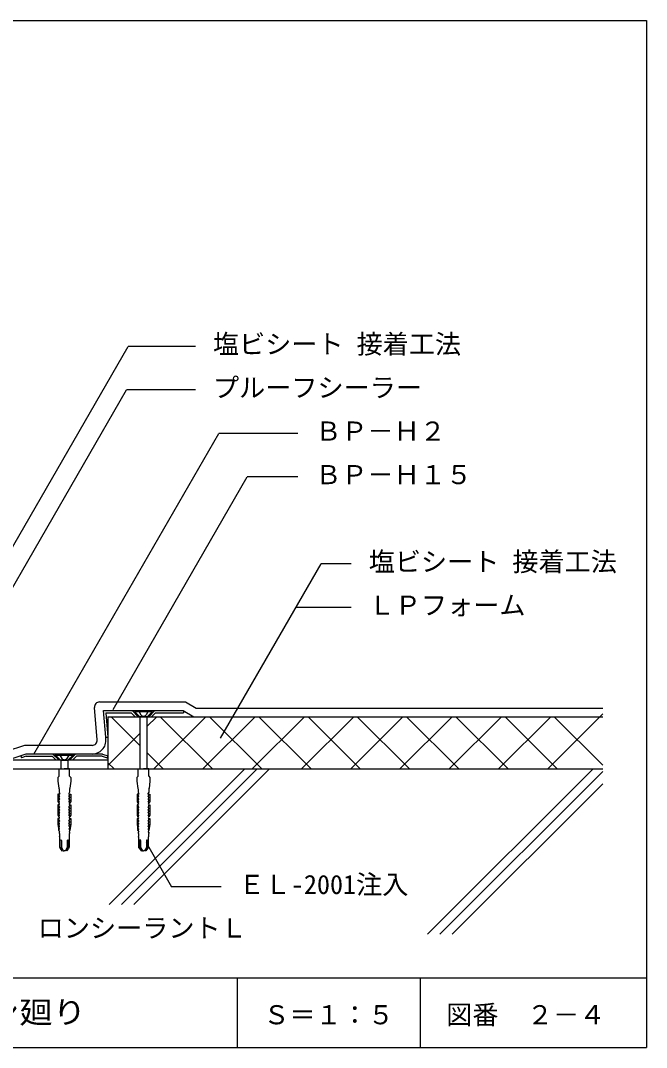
# Model space of a CAD drawing. Units: millimetres, scale not verified. Extents: x -457 to 343, y -620 to 610.
# Drawn here: x -17 to 343, y -620 to -30 of the extents above; entities that cross this region are included whole.
import ezdxf
from ezdxf.enums import TextEntityAlignment as Align

# ---------------------------------------------------------------- set-up
doc = ezdxf.new("R2010")
doc.units = ezdxf.units.MM
doc.header["$LTSCALE"] = 5
doc.linetypes.add('DASHED3', pattern=[4, 3, -1])
for name, color, linetype in [('2-2_in line', 7, 'Continuous'), ('2-4_out line', 2, 'Continuous'), ('2-6_鋼板・アングル', 2, 'Continuous'), ('2-7_ビス', 7, 'Continuous'), ('2-A_moji', 7, 'Continuous'), ('2-D_ハッチ他', 4, 'Continuous'), ('2-E_con他', 4, 'Continuous'), ('F-2', 7, 'Continuous'), ('F-5', 6, 'Continuous'), ('F-7', 1, 'Continuous'), ('F-A', 7, 'Continuous')]:
    doc.layers.add(name, color=color, linetype=linetype)
doc.styles.add('HG丸ｺﾞｼｯｸM-PRO', font='')
doc.styles.add('ＭＳ ゴシック', font='')
doc.styles.get('HG丸ｺﾞｼｯｸM-PRO').set_extended_font_data('HG丸ｺﾞｼｯｸM-PRO')
doc.styles.get('ＭＳ ゴシック').set_extended_font_data('MS Gothic')

msp = doc.modelspace()

# ---------------------------------------------------------------- linework, layer by layer
at = {"layer": '2-2_in line'}
for p, q in [((33.562, -429.902), (33.562, -459.902)), ((33.562, -429.902), (317.893, -429.902)), ((76.84, -426.405), (82.896, -429.902)), ((32.454, -442.704), (32.357, -441.593)), ((-16.438, -452.402), (-23.938, -454.902)), ((-94.107, -459.93), (317.893, -459.93)), ((33.562, -454.902), (-68.938, -454.902))]:
    msp.add_line(p, q, dxfattribs=at)
at = {"layer": '2-4_out line'}
for p, q in [((27.473, -443.14), (25.857, -424.663)), ((28.846, -421.402), (78.173, -421.402)), ((78.173, -421.402), (84.235, -424.902)), ((84.235, -424.902), (317.893, -424.902)), ((-14.25, -446.402), (-24.75, -449.902)), ((24.485, -446.402), (-14.25, -446.402))]:
    msp.add_line(p, q, dxfattribs=at)
for centre, start, end in [((28.846, -424.402), 90, 185), ((24.485, -443.402), 269.99997, 5)]:
    msp.add_arc(centre, 3, start, end, dxfattribs=at)
at = {"layer": '2-6_鋼板・アングル'}
for p, q in [((32.357, -441.593), (31.028, -426.402)), ((32.338, -427.602), (33.562, -441.593)), ((32.338, -427.602), (47.031, -427.602)), ((49.331, -429.902), (47.031, -427.602)), ((51.028, -429.902), (47.528, -426.402)), ((49.331, -429.902), (58.725, -429.902)), ((57.028, -429.902), (60.528, -426.402)), ((58.725, -429.902), (61.025, -427.602)), ((61.025, -427.602), (77.028, -427.602)), ((32.357, -441.593), (33.562, -441.593)), ((-13.243, -452.602), (-16.059, -453.54)), ((30.562, -451.402), (-13.438, -451.402)), ((-13.243, -452.602), (1.565, -452.602)), ((1.565, -452.602), (3.865, -454.902)), ((2.062, -451.402), (5.562, -454.902)), ((15.062, -451.402), (11.562, -454.902)), ((15.559, -452.602), (13.259, -454.902)), ((30.367, -452.602), (15.559, -452.602)), ((30.367, -452.602), (33.182, -453.54)), ((30.562, -451.402), (33.562, -452.402)), ((33.562, -452.402), (33.182, -453.54)), ((13.259, -454.902), (3.865, -454.902))]:
    msp.add_line(p, q, dxfattribs=at)
for points in [[(31.028, -426.402), (77.028, -426.402), (77.028, -427.602)], [(-13.438, -451.402), (-16.438, -452.402), (-16.059, -453.54)]]:
    msp.add_lwpolyline(points, dxfattribs=at)
at = {"layer": '2-7_ビス'}
for p, q in [((49.028, -426.527), (49.028, -427.027)), ((49.028, -427.027), (51.903, -429.902)), ((59.028, -427.027), (49.028, -427.027)), ((56.153, -429.902), (51.903, -429.902)), ((52.028, -429.902), (52.028, -459.902)), ((56.028, -429.902), (56.028, -459.902)), ((59.028, -427.027), (56.153, -429.902)), ((3.562, -452.027), (13.562, -452.027)), ((3.562, -452.027), (6.437, -454.902)), ((13.562, -452.027), (10.687, -454.902)), ((13.562, -451.527), (13.562, -452.027)), ((6.437, -454.902), (10.687, -454.902)), ((6.562, -454.902), (6.562, -459.902)), ((10.562, -454.902), (10.562, -459.902)), ((5.393, -479.526), (5.393, -479.526)), ((5.393, -479.526), (5.393, -479.526)), ((11.731, -479.526), (11.731, -479.526)), ((11.731, -479.526), (11.731, -479.526)), ((50.859, -479.555), (50.859, -479.555)), ((50.859, -479.555), (50.859, -479.555)), ((57.197, -479.555), (57.197, -479.555)), ((57.197, -479.555), (57.197, -479.555)), ((5.393, -495.193), (5.826, -496.017)), ((11.731, -495.193), (11.298, -496.017)), ((50.859, -495.221), (51.292, -496.046)), ((57.197, -495.221), (56.764, -496.046))]:
    msp.add_line(p, q, dxfattribs=at)
at = {"layer": '2-7_ビス', "linetype": 'DASHED3'}
for p, q in [((51.478, -427.027), (51.478, -426.527)), ((51.478, -427.027), (52.561, -428.902)), ((56.578, -427.027), (55.496, -428.902)), ((56.578, -427.027), (56.578, -426.527)), ((6.012, -452.027), (6.012, -451.527)), ((6.012, -452.027), (7.094, -453.902)), ((11.112, -452.027), (10.029, -453.902)), ((11.112, -452.027), (11.112, -451.527))]:
    msp.add_line(p, q, dxfattribs=at)
at = {"layer": '2-7_ビス'}
for points in [[(59.028, -427.027), (59.028, -426.527), (49.028, -426.527)], [(3.562, -452.027), (3.562, -451.527), (13.562, -451.527)], [(5.562, -463.997), (5.562, -459.902), (8.562, -459.902)], [(11.562, -463.997), (11.562, -459.902), (8.562, -459.902)], [(51.028, -464.025), (51.028, -459.93), (54.028, -459.93)], [(57.028, -464.025), (57.028, -459.93), (54.028, -459.93)], [(5.562, -463.997), (4.812, -464.822), (4.812, -466.92), (5.36, -471.038), (5.602, -471.445), (5.562, -471.445), (5.562, -473.259), (5.995, -474.084)], [(11.562, -463.997), (12.312, -464.822), (12.312, -466.92), (11.764, -471.038), (11.522, -471.445), (11.562, -471.445), (11.562, -473.259), (11.129, -474.084)], [(51.028, -464.025), (50.278, -464.85), (50.278, -466.949), (50.826, -471.066), (51.068, -471.474), (51.028, -471.474), (51.028, -473.288), (51.461, -474.112)], [(57.028, -464.025), (57.778, -464.85), (57.778, -466.949), (57.23, -471.066), (56.988, -471.474), (57.028, -471.474), (57.028, -473.288), (56.595, -474.112)], [(5.865, -474.331), (4.887, -474.331), (4.887, -478.565), (5.388, -479.526), (5.393, -479.526)], [(5.933, -475.651), (5.426, -474.826), (5.426, -474.331)], [(5.933, -477.217), (5.426, -476.393), (5.426, -475.915), (5.775, -475.898)], [(5.876, -478.784), (5.426, -477.959), (5.426, -477.482), (5.774, -477.465)], [(11.19, -475.651), (11.698, -474.826), (11.698, -474.331)], [(11.19, -477.217), (11.698, -476.393), (11.698, -475.915), (11.349, -475.898)], [(11.247, -478.784), (11.698, -477.959), (11.698, -477.482), (11.35, -477.465)], [(11.259, -474.331), (12.237, -474.331), (12.237, -478.565), (11.735, -479.526), (11.731, -479.526)], [(51.331, -474.36), (50.353, -474.36), (50.353, -478.593), (50.855, -479.555), (50.859, -479.555)], [(51.4, -475.679), (50.892, -474.855), (50.892, -474.36)], [(51.4, -477.246), (50.892, -476.421), (50.892, -475.944), (51.241, -475.926)], [(51.343, -478.812), (50.892, -477.988), (50.892, -477.51), (51.24, -477.493)], [(56.657, -475.679), (57.164, -474.855), (57.164, -474.36)], [(56.657, -477.246), (57.164, -476.421), (57.164, -475.944), (56.815, -475.926)], [(56.714, -478.812), (57.164, -477.988), (57.164, -477.51), (56.816, -477.493)], [(56.725, -474.36), (57.703, -474.36), (57.703, -478.593), (57.202, -479.555), (57.197, -479.555)], [(5.426, -480.598), (4.887, -480.598), (4.887, -486.395), (5.393, -487.359)], [(5.393, -479.526), (5.397, -479.049), (5.714, -479.031)], [(5.933, -481.917), (5.426, -481.093), (5.426, -480.598)], [(5.933, -483.484), (5.426, -482.659), (5.426, -482.182), (5.774, -482.165)], [(5.933, -485.051), (5.426, -484.226), (5.426, -483.749), (5.774, -483.731)], [(11.19, -481.917), (11.698, -481.093), (11.698, -480.598)], [(11.19, -483.484), (11.698, -482.659), (11.698, -482.182), (11.35, -482.165)], [(11.19, -485.051), (11.698, -484.226), (11.698, -483.749), (11.35, -483.731)], [(11.731, -479.526), (11.727, -479.049), (11.409, -479.031)], [(11.698, -480.598), (12.237, -480.598), (12.237, -486.395), (11.731, -487.359)], [(50.892, -480.626), (50.353, -480.626), (50.353, -486.424), (50.859, -487.388)], [(50.859, -479.555), (50.863, -479.077), (51.181, -479.06)], [(51.4, -481.946), (50.892, -481.121), (50.892, -480.626)], [(51.4, -483.512), (50.892, -482.688), (50.892, -482.21), (51.24, -482.193)], [(51.4, -485.079), (50.892, -484.255), (50.892, -483.777), (51.24, -483.76)], [(56.657, -481.946), (57.164, -481.121), (57.164, -480.626)], [(56.657, -483.512), (57.164, -482.688), (57.164, -482.21), (56.816, -482.193)], [(56.657, -485.079), (57.164, -484.255), (57.164, -483.777), (56.816, -483.76)], [(57.197, -479.555), (57.193, -479.077), (56.876, -479.06)], [(57.164, -480.626), (57.703, -480.626), (57.703, -486.424), (57.197, -487.388)], [(5.426, -488.431), (4.887, -488.431), (4.887, -491.68), (5.393, -495.193), (5.393, -494.715), (5.702, -494.698)], [(5.393, -487.359), (5.397, -486.882), (5.717, -486.865)], [(5.876, -486.617), (5.426, -485.793), (5.426, -485.315), (5.774, -485.298)], [(5.933, -489.751), (5.426, -488.926), (5.426, -488.431)], [(11.19, -489.751), (11.698, -488.926), (11.698, -488.431)], [(11.248, -486.617), (11.698, -485.793), (11.698, -485.315), (11.35, -485.298)], [(11.731, -487.359), (11.727, -486.882), (11.406, -486.865)], [(11.698, -488.431), (12.237, -488.431), (12.237, -491.68), (11.731, -495.193), (11.73, -494.715), (11.422, -494.698)], [(50.892, -488.46), (50.353, -488.46), (50.353, -491.708), (50.859, -495.221), (50.86, -494.744), (51.168, -494.726)], [(50.859, -487.388), (50.863, -486.91), (51.184, -486.893)], [(51.342, -486.646), (50.892, -485.821), (50.892, -485.344), (51.24, -485.326)], [(51.4, -489.779), (50.892, -488.955), (50.892, -488.46)], [(56.657, -489.779), (57.164, -488.955), (57.164, -488.46)], [(56.714, -486.646), (57.164, -485.821), (57.164, -485.344), (56.816, -485.326)], [(57.197, -487.388), (57.193, -486.91), (56.873, -486.893)], [(57.164, -488.46), (57.703, -488.46), (57.703, -491.708), (57.197, -495.221), (57.197, -494.744), (56.888, -494.726)], [(5.847, -494.451), (5.396, -493.626), (5.398, -493.149), (5.72, -493.131)], [(5.869, -492.884), (5.405, -492.059), (5.409, -491.582), (5.744, -491.565)], [(5.901, -491.317), (5.421, -490.493), (5.426, -490.015), (5.774, -489.998)], [(11.223, -491.317), (11.703, -490.493), (11.698, -490.015), (11.35, -489.998)], [(11.255, -492.884), (11.719, -492.059), (11.715, -491.582), (11.38, -491.565)], [(11.277, -494.451), (11.728, -493.626), (11.726, -493.149), (11.403, -493.131)], [(51.313, -494.479), (50.862, -493.655), (50.864, -493.177), (51.187, -493.16)], [(51.335, -492.912), (50.871, -492.088), (50.875, -491.61), (51.21, -491.593)], [(51.367, -491.346), (50.887, -490.521), (50.892, -490.044), (51.24, -490.026)], [(56.689, -491.346), (57.169, -490.521), (57.164, -490.044), (56.816, -490.026)], [(56.721, -492.912), (57.185, -492.088), (57.181, -491.61), (56.846, -491.593)], [(56.743, -494.479), (57.194, -493.655), (57.192, -493.177), (56.87, -493.16)], [(5.696, -496.265), (5.562, -496.265), (5.562, -497.048), (5.712, -497.048), (5.712, -498.656), (5.718, -498.656)], [(5.769, -498.986), (5.769, -504.936), (6.209, -505.588), (7.212, -506.902), (7.361, -506.902), (6.276, -504.936), (6.276, -500.965)], [(6.859, -500.965), (6.859, -504.936), (7.945, -506.902), (8.562, -506.902)], [(10.264, -500.965), (10.264, -504.936), (9.179, -506.902), (8.562, -506.902)], [(11.355, -498.986), (11.355, -504.936), (10.915, -505.588), (9.912, -506.902), (9.762, -506.902), (10.847, -504.936), (10.847, -500.965)], [(11.427, -496.265), (11.562, -496.265), (11.562, -497.048), (11.412, -497.048), (11.412, -498.656), (11.405, -498.656)], [(51.163, -496.293), (51.028, -496.293), (51.028, -497.076), (51.178, -497.076), (51.178, -498.684), (51.185, -498.684)], [(51.235, -499.014), (51.235, -504.965), (51.675, -505.616), (52.678, -506.93), (52.828, -506.93), (51.742, -504.965), (51.742, -500.993)], [(52.326, -500.993), (52.326, -504.965), (53.411, -506.93), (54.028, -506.93)], [(55.731, -500.993), (55.731, -504.965), (54.645, -506.93), (54.028, -506.93)], [(56.821, -499.014), (56.821, -504.965), (56.381, -505.616), (55.378, -506.93), (55.229, -506.93), (56.314, -504.965), (56.314, -500.993)], [(56.894, -496.293), (57.028, -496.293), (57.028, -497.076), (56.878, -497.076), (56.878, -498.684), (56.872, -498.684)]]:
    msp.add_lwpolyline(points, dxfattribs=at)
at = {"layer": '2-7_ビス', "linetype": 'DASHED3'}
for centre, start, end in [((54.028, -427.791), 217.11751, 322.88248), ((8.562, -452.791), 217.11749, 322.88246)]:
    msp.add_arc(centre, 1.84, start, end, dxfattribs=at)
at = {"layer": '2-7_ビス'}
msp.add_arc((24.485, -443.402), 8, 269.99997, 5, dxfattribs=at)
for centre, major_axis, start_param, end_param in [((5.726, -475.675), (0, -0.229), 0.2312026, 1.6765256), ((5.726, -477.242), (0, -0.229), 0.2312026, 1.6765256), ((5.854, -474.16), (0, -0.172), 0.06848, 2.1628795), ((11.269, -474.16), (0, -0.172), 4.1203058, 6.2147054), ((11.398, -475.675), (0, -0.229), 4.6066597, 6.0519827), ((11.398, -477.242), (0, -0.229), 4.6066597, 6.0519827), ((51.192, -475.703), (0, -0.229), 0.2312026, 1.6765256), ((51.192, -477.27), (0, -0.229), 0.2312026, 1.6765256), ((51.321, -474.188), (0, -0.172), 0.06848, 2.1628795), ((56.736, -474.188), (0, -0.172), 4.1203058, 6.2147054), ((56.864, -475.703), (0, -0.229), 4.6066597, 6.0519827), ((56.864, -477.27), (0, -0.229), 4.6066597, 6.0519827), ((5.371, -480.062), (0, -0.536), 0.0442118, 3.0973809), ((5.669, -478.808), (0, -0.229), 0.2312026, 1.6765256), ((5.726, -481.942), (0, -0.229), 0.2312026, 1.6765256), ((5.726, -483.508), (0, -0.229), 0.2312026, 1.6765256), ((11.398, -481.942), (0, -0.229), 4.6066597, 6.0519827), ((11.398, -483.508), (0, -0.229), 4.6066597, 6.0519827), ((11.455, -478.808), (0, -0.229), 4.6066597, 6.0519827), ((11.752, -480.062), (0, -0.536), 3.1858044, 6.2389735), ((50.838, -480.09), (0, -0.536), 0.0442118, 3.0973809), ((51.135, -478.837), (0, -0.229), 0.2312026, 1.6765256), ((51.192, -481.97), (0, -0.229), 0.2312026, 1.6765256), ((51.192, -483.537), (0, -0.229), 0.2312026, 1.6765256), ((56.864, -481.97), (0, -0.229), 4.6066597, 6.0519827), ((56.864, -483.537), (0, -0.229), 4.6066597, 6.0519827), ((56.921, -478.837), (0, -0.229), 4.6066597, 6.0519827), ((57.218, -480.09), (0, -0.536), 3.1858044, 6.2389735), ((5.371, -487.895), (0, -0.536), 0.0442118, 3.0973809), ((5.669, -486.642), (0, -0.229), 0.2312026, 1.6765256), ((5.726, -485.075), (0, -0.229), 0.2312026, 1.6765256), ((11.398, -485.075), (0, -0.229), 4.6066597, 6.0519827), ((11.455, -486.642), (0, -0.229), 4.6066597, 6.0519827), ((11.752, -487.895), (0, -0.536), 3.1858044, 6.2389735), ((50.838, -487.924), (0, -0.536), 0.0442118, 3.0973809), ((51.135, -486.67), (0, -0.229), 0.2312026, 1.6765256), ((51.192, -485.103), (0, -0.229), 0.2312026, 1.6765256), ((56.864, -485.103), (0, -0.229), 4.6066597, 6.0519827), ((56.921, -486.67), (0, -0.229), 4.6066597, 6.0519827), ((57.218, -487.924), (0, -0.536), 3.1858044, 6.2389735), ((5.639, -494.475), (0, -0.229), 0.2312026, 1.6765256), ((5.661, -492.908), (0, -0.229), 0.2312026, 1.6765256), ((5.694, -491.342), (0, -0.229), 0.2312026, 1.6765256), ((5.726, -489.775), (0, -0.229), 0.2312026, 1.6765256), ((11.398, -489.775), (0, -0.229), 4.6066597, 6.0519827), ((11.43, -491.342), (0, -0.229), 4.6066597, 6.0519827), ((11.462, -492.908), (0, -0.229), 4.6066597, 6.0519827), ((11.484, -494.475), (0, -0.229), 4.6066597, 6.0519827), ((51.106, -494.503), (0, -0.229), 0.2312026, 1.6765256), ((51.128, -492.937), (0, -0.229), 0.2312026, 1.6765256), ((51.16, -491.37), (0, -0.229), 0.2312026, 1.6765256), ((51.192, -489.803), (0, -0.229), 0.2312026, 1.6765256), ((56.864, -489.803), (0, -0.229), 4.6066597, 6.0519827), ((56.896, -491.37), (0, -0.229), 4.6066597, 6.0519827), ((56.928, -492.937), (0, -0.229), 4.6066597, 6.0519827), ((56.951, -494.503), (0, -0.229), 4.6066597, 6.0519827), ((5.683, -496.092), (0, -0.174), 0.0818475, 2.1771705), ((5.042, -498.95), (0, -0.8), 1.5261677, 1.947508), ((6.568, -500.975), (0, -0.321), 1.5390306, 4.6806232), ((10.556, -500.975), (0, -0.321), 1.6025621, 4.7441547), ((11.44, -496.092), (0, -0.174), 4.1060148, 6.2013378), ((12.082, -498.95), (0, -0.8), 4.3356773, 4.7570176), ((51.15, -496.12), (0, -0.174), 0.0818475, 2.1771705), ((50.508, -498.978), (0, -0.8), 1.5261677, 1.947508), ((52.034, -501.003), (0, -0.321), 1.5390306, 4.6806232), ((56.022, -501.003), (0, -0.321), 1.6025621, 4.7441547), ((56.907, -496.12), (0, -0.174), 4.1060148, 6.2013378), ((57.548, -498.978), (0, -0.8), 4.3356773, 4.7570176)]:
    msp.add_ellipse(centre, major_axis=major_axis, ratio=0.909574, start_param=start_param, end_param=end_param, dxfattribs=at)
at = {"layer": '2-A_moji'}
for p, q in [((-91.986, -454.93), (45.318, -217.113)), ((83.936, -217.113), (45.318, -217.113)), ((-73.637, -446.479), (44.354, -242.113)), ((83.936, -242.113), (44.354, -242.113)), ((-9.008, -451.402), (97.391, -267.113)), ((142.702, -267.113), (97.391, -267.113)), ((36.556, -425.683), (113.672, -292.113)), ((142.702, -292.113), (113.672, -292.113)), ((98.198, -442.205), (155.986, -342.113)), ((173.387, -342.113), (155.986, -342.113)), ((173.387, -367.113), (141.552, -367.113)), ((55.556, -502.248), (70.176, -527.57)), ((98.689, -527.57), (70.176, -527.57))]:
    msp.add_line(p, q, dxfattribs=at)
at = {"layer": '2-D_ハッチ他'}
for p, q in [((35.429, -429.902), (52.028, -446.5)), ((56.028, -435.494), (61.621, -429.902)), ((59.905, -459.902), (89.905, -429.902)), ((63.714, -429.902), (93.714, -459.902)), ((88.189, -459.902), (118.189, -429.902)), ((91.998, -429.902), (121.998, -459.902)), ((116.474, -459.902), (146.474, -429.902)), ((120.282, -429.902), (150.282, -459.902)), ((144.758, -459.902), (174.758, -429.902)), ((148.567, -429.902), (178.567, -459.902)), ((173.042, -459.902), (203.042, -429.902)), ((176.851, -429.902), (206.851, -459.902)), ((201.327, -459.902), (231.327, -429.902)), ((205.135, -429.902), (235.135, -459.902)), ((229.611, -459.902), (259.611, -429.902)), ((233.419, -429.902), (263.419, -459.902)), ((257.895, -459.902), (287.895, -429.902)), ((261.704, -429.902), (291.704, -459.902)), ((286.179, -459.902), (317.893, -428.188)), ((289.988, -429.902), (317.893, -457.807)), ((33.562, -457.961), (52.028, -439.494)), ((56.028, -450.5), (65.429, -459.902)), ((33.562, -456.318), (37.145, -459.902))]:
    msp.add_line(p, q, dxfattribs=at)
at = {"layer": '2-E_con他'}
for p, q in [((34.263, -537.87), (112.202, -459.93)), ((41.334, -537.87), (119.274, -459.93)), ((48.405, -537.87), (126.345, -459.93)), ((217.202, -554.93), (312.202, -459.93)), ((224.274, -554.93), (317.893, -461.311)), ((231.345, -554.93), (317.893, -468.382))]:
    msp.add_line(p, q, dxfattribs=at)
at = {"layer": 'F-2'}
for p, q in [((107.893, -579.93), (107.893, -619.93)), ((212.893, -579.93), (212.893, -619.93))]:
    msp.add_line(p, q, dxfattribs=at)
at = {"layer": 'F-5'}
msp.add_line((-457.107, -579.93), (342.893, -579.93), dxfattribs=at)
at = {"layer": 'F-7'}
for p, q in [((-457.107, -29.93), (342.893, -29.93)), ((342.893, -29.93), (342.893, -619.93)), ((-457.107, -619.93), (342.893, -619.93))]:
    msp.add_line(p, q, dxfattribs=at)

# ---------------------------------------------------------------- texts
at = {"layer": '2-A_moji', "style": 'ＭＳ ゴシック'}
for s, p in [('塩ビシート 接着工法', (93.936, -224.613)), ('プルーフシーラー', (93.936, -249.613)), ('ＢＰ－Ｈ２', (152.702, -274.613)), ('ＢＰ－Ｈ１５', (152.702, -299.613)), ('塩ビシート 接着工法', (183.387, -349.613)), ('ＬＰフォーム', (183.387, -374.613)), ('ＥＬ-2001注入', (108.689, -535.07)), ('ロンシーラントＬ', (-6.692, -560.07))]:
    msp.add_text(s, height=11, dxfattribs=at).set_placement(p, align=Align.BOTTOM_LEFT)
at = {"layer": 'F-A', "style": 'HG丸ｺﾞｼｯｸM-PRO', "width": 1.1}
msp.add_text('部位：ドレイン廻り', height=12.83, dxfattribs=at).set_placement((-152.107, -609.93), align=Align.BOTTOM_LEFT)
at = {"layer": 'F-A', "style": 'HG丸ｺﾞｼｯｸM-PRO'}
for s, p in [('Ｓ＝１：５', (122.893, -609.93)), ('図番', (227.893, -609.93)), ('２－４', (274.311, -609.93))]:
    msp.add_text(s, height=11, dxfattribs=at).set_placement(p, align=Align.BOTTOM_LEFT)

doc.saveas('drawing.dxf')
